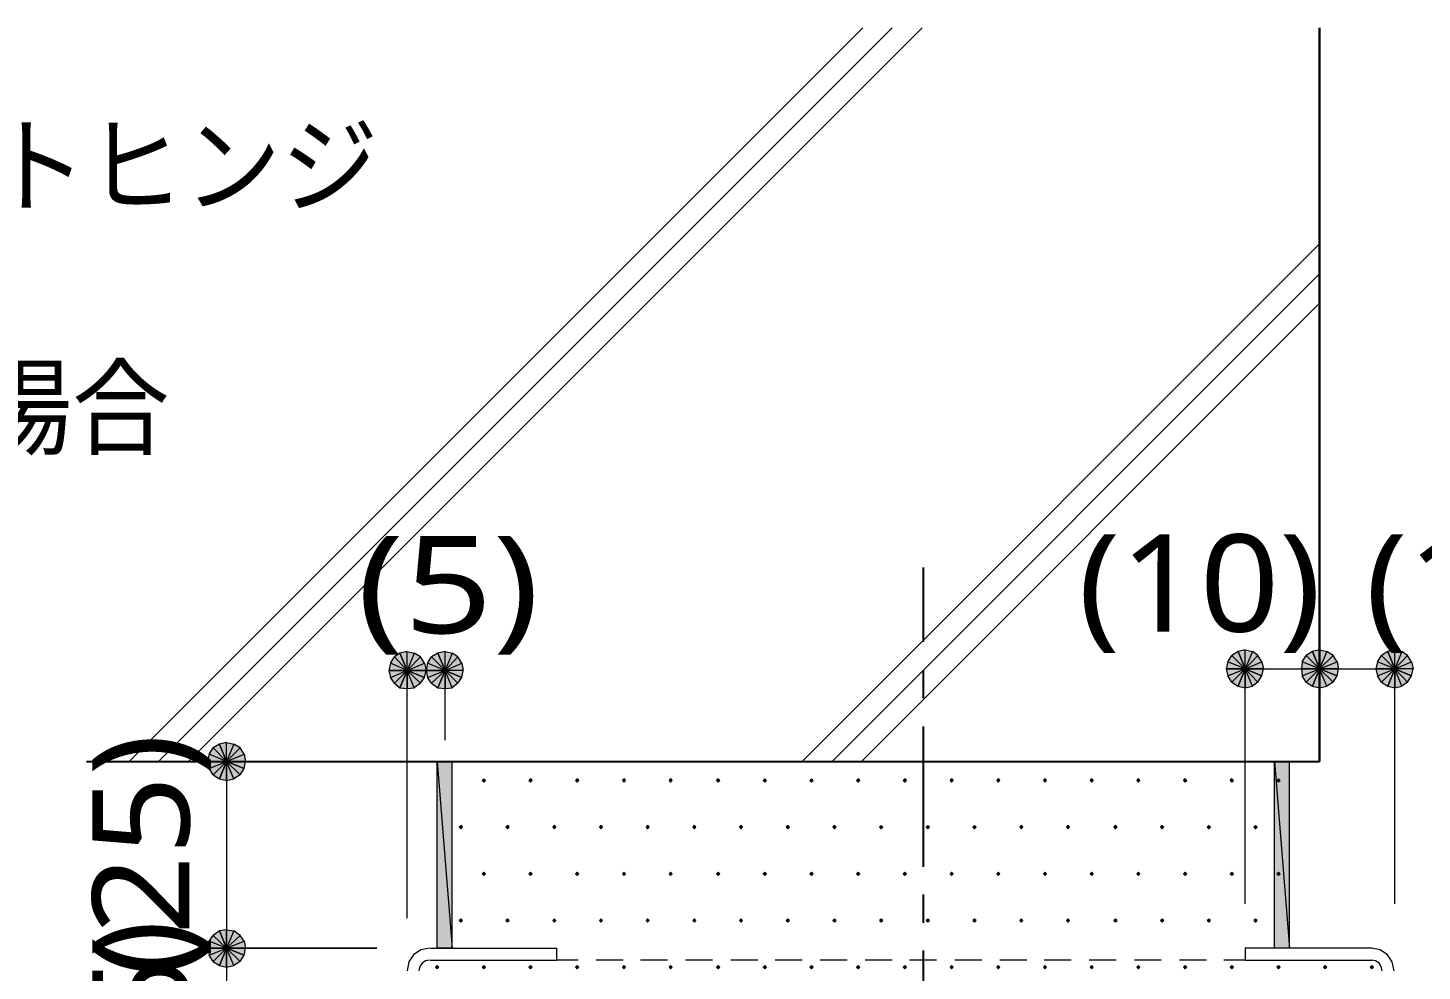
# Model space of a CAD drawing. Header units: millimetres. Extents: x 0 to 420, y 0 to 297.
# Drawn here: x 342.22 to 379.51, y 227.37 to 252.6 of the extents above; entities that cross this region are included whole.
import ezdxf
from ezdxf.enums import TextEntityAlignment as Align

# ---------------------------------------------------------------- set-up
doc = ezdxf.new("R2010")
doc.units = ezdxf.units.MM
doc.styles.add('kst32b', font='NotoSansJP-Variable.ttf')

msp = doc.modelspace()

# ---------------------------------------------------------------- hatches: boundary and pattern name
h = msp.add_hatch(color=7)
h.paths.add_polyline_path([(352.171, 235.881), (352.023, 235.775), (352.362, 235.416), (352.171, 235.881)])
h.paths.add_polyline_path([(352.023, 235.775), (352.362, 235.416), (351.917, 235.606), (352.023, 235.775)])
h.paths.add_polyline_path([(352.362, 235.416), (351.917, 235.606), (351.875, 235.416), (352.362, 235.416)])
h = msp.add_hatch(color=7)
h.paths.add_polyline_path([(352.721, 235.775), (352.552, 235.881), (352.362, 235.416), (352.721, 235.775)])
h.paths.add_polyline_path([(352.552, 235.881), (352.362, 235.416), (352.362, 235.924), (352.552, 235.881)])
h.paths.add_polyline_path([(352.362, 235.416), (352.362, 235.924), (352.171, 235.881), (352.362, 235.416)])
h = msp.add_hatch(color=7)
h.paths.add_polyline_path([(352.827, 235.225), (352.87, 235.416), (352.362, 235.416), (352.827, 235.225)])
h.paths.add_polyline_path([(352.87, 235.416), (352.362, 235.416), (352.827, 235.606), (352.87, 235.416)])
h.paths.add_polyline_path([(352.362, 235.416), (352.827, 235.606), (352.721, 235.775), (352.362, 235.416)])
h = msp.add_hatch(color=7)
h.paths.add_polyline_path([(353.187, 235.881), (353.018, 235.775), (353.378, 235.416), (353.187, 235.881)])
h.paths.add_polyline_path([(353.018, 235.775), (353.378, 235.416), (352.912, 235.606), (353.018, 235.775)])
h.paths.add_polyline_path([(353.378, 235.416), (352.912, 235.606), (352.87, 235.416), (353.378, 235.416)])
h = msp.add_hatch(color=7)
h.paths.add_polyline_path([(353.716, 235.775), (353.568, 235.881), (353.378, 235.416), (353.716, 235.775)])
h.paths.add_polyline_path([(353.568, 235.881), (353.378, 235.416), (353.378, 235.924), (353.568, 235.881)])
h.paths.add_polyline_path([(353.378, 235.416), (353.378, 235.924), (353.187, 235.881), (353.378, 235.416)])
h = msp.add_hatch(color=7)
h.paths.add_polyline_path([(353.822, 235.225), (353.864, 235.416), (353.378, 235.416), (353.822, 235.225)])
h.paths.add_polyline_path([(353.864, 235.416), (353.378, 235.416), (353.822, 235.606), (353.864, 235.416)])
h.paths.add_polyline_path([(353.378, 235.416), (353.822, 235.606), (353.716, 235.775), (353.378, 235.416)])
h = msp.add_hatch(color=7)
h.paths.add_polyline_path([(374.587, 235.924), (374.417, 235.818), (374.777, 235.458), (374.587, 235.924)])
h.paths.add_polyline_path([(374.417, 235.818), (374.777, 235.458), (374.311, 235.648), (374.417, 235.818)])
h.paths.add_polyline_path([(374.777, 235.458), (374.311, 235.648), (374.269, 235.458), (374.777, 235.458)])
h = msp.add_hatch(color=7)
h.paths.add_polyline_path([(375.116, 235.818), (374.968, 235.924), (374.777, 235.458), (375.116, 235.818)])
h.paths.add_polyline_path([(374.968, 235.924), (374.777, 235.458), (374.777, 235.966), (374.968, 235.924)])
h.paths.add_polyline_path([(374.777, 235.458), (374.777, 235.966), (374.587, 235.924), (374.777, 235.458)])
h = msp.add_hatch(color=7)
h.paths.add_polyline_path([(375.221, 235.267), (375.264, 235.458), (374.777, 235.458), (375.221, 235.267)])
h.paths.add_polyline_path([(375.264, 235.458), (374.777, 235.458), (375.221, 235.648), (375.264, 235.458)])
h.paths.add_polyline_path([(374.777, 235.458), (375.221, 235.648), (375.116, 235.818), (374.777, 235.458)])
h = msp.add_hatch(color=7)
h.paths.add_polyline_path([(376.576, 235.924), (376.407, 235.818), (376.767, 235.458), (376.576, 235.924)])
h.paths.add_polyline_path([(376.407, 235.818), (376.767, 235.458), (376.301, 235.648), (376.407, 235.818)])
h.paths.add_polyline_path([(376.767, 235.458), (376.301, 235.648), (376.28, 235.458), (376.767, 235.458)])
h = msp.add_hatch(color=7)
h.paths.add_polyline_path([(377.127, 235.818), (376.957, 235.924), (376.767, 235.458), (377.127, 235.818)])
h.paths.add_polyline_path([(376.957, 235.924), (376.767, 235.458), (376.767, 235.966), (376.957, 235.924)])
h.paths.add_polyline_path([(376.767, 235.458), (376.767, 235.966), (376.576, 235.924), (376.767, 235.458)])
h = msp.add_hatch(color=7)
h.paths.add_polyline_path([(377.232, 235.267), (377.275, 235.458), (376.767, 235.458), (377.232, 235.267)])
h.paths.add_polyline_path([(377.275, 235.458), (376.767, 235.458), (377.232, 235.648), (377.275, 235.458)])
h.paths.add_polyline_path([(376.767, 235.458), (377.232, 235.648), (377.127, 235.818), (376.767, 235.458)])
h = msp.add_hatch(color=7)
h.paths.add_polyline_path([(378.587, 235.924), (378.418, 235.818), (378.777, 235.458), (378.587, 235.924)])
h.paths.add_polyline_path([(378.418, 235.818), (378.777, 235.458), (378.312, 235.648), (378.418, 235.818)])
h.paths.add_polyline_path([(378.777, 235.458), (378.312, 235.648), (378.27, 235.458), (378.777, 235.458)])
h = msp.add_hatch(color=7)
h.paths.add_polyline_path([(379.116, 235.818), (378.968, 235.924), (378.777, 235.458), (379.116, 235.818)])
h.paths.add_polyline_path([(378.968, 235.924), (378.777, 235.458), (378.777, 235.966), (378.968, 235.924)])
h.paths.add_polyline_path([(378.777, 235.458), (378.777, 235.966), (378.587, 235.924), (378.777, 235.458)])
h = msp.add_hatch(color=7)
h.paths.add_polyline_path([(379.222, 235.267), (379.264, 235.458), (378.777, 235.458), (379.222, 235.267)])
h.paths.add_polyline_path([(379.264, 235.458), (378.777, 235.458), (379.222, 235.648), (379.264, 235.458)])
h.paths.add_polyline_path([(378.777, 235.458), (379.222, 235.648), (379.116, 235.818), (378.777, 235.458)])
h = msp.add_hatch(color=7)
h.paths.add_polyline_path([(351.875, 235.416), (351.917, 235.225), (352.362, 235.416), (351.875, 235.416)])
h.paths.add_polyline_path([(351.917, 235.225), (352.362, 235.416), (352.023, 235.077), (351.917, 235.225)])
h.paths.add_polyline_path([(352.362, 235.416), (352.023, 235.077), (352.171, 234.95), (352.362, 235.416)])
for points in [[(352.171, 234.95), (352.362, 234.929), (352.362, 235.416), (352.171, 234.95)], [(353.187, 234.95), (353.378, 234.929), (353.378, 235.416), (353.187, 234.95)], [(374.587, 234.992), (374.777, 234.95), (374.777, 235.458), (374.587, 234.992)], [(376.576, 234.992), (376.767, 234.95), (376.767, 235.458), (376.576, 234.992)], [(378.587, 234.992), (378.777, 234.95), (378.777, 235.458), (378.587, 234.992)], [(347.345, 232.516), (347.536, 232.473), (347.536, 232.981), (347.345, 232.516)], [(354.415, 232.516), (354.394, 232.495), (354.372, 232.473), (354.394, 232.452), (354.415, 232.431), (354.436, 232.452), (354.457, 232.473), (354.436, 232.495), (354.415, 232.516)], [(355.663, 232.516), (355.642, 232.495), (355.621, 232.473), (355.642, 232.452), (355.663, 232.431), (355.685, 232.452), (355.706, 232.473), (355.685, 232.495), (355.663, 232.516)], [(356.912, 232.516), (356.891, 232.495), (356.87, 232.473), (356.891, 232.452), (356.912, 232.431), (356.934, 232.452), (356.955, 232.473), (356.934, 232.495), (356.912, 232.516)], [(358.161, 232.516), (358.14, 232.495), (358.119, 232.473), (358.14, 232.452), (358.161, 232.431), (358.182, 232.452), (358.204, 232.473), (358.182, 232.495), (358.161, 232.516)], [(359.41, 232.516), (359.389, 232.495), (359.368, 232.473), (359.389, 232.452), (359.41, 232.431), (359.431, 232.452), (359.452, 232.473), (359.431, 232.495), (359.41, 232.516)], [(360.68, 232.516), (360.659, 232.495), (360.638, 232.473), (360.659, 232.452), (360.68, 232.431), (360.701, 232.452), (360.722, 232.473), (360.701, 232.495), (360.68, 232.516)], [(361.929, 232.516), (361.908, 232.495), (361.887, 232.473), (361.908, 232.452), (361.929, 232.431), (361.95, 232.452), (361.971, 232.473), (361.95, 232.495), (361.929, 232.516)], [(363.178, 232.516), (363.157, 232.495), (363.135, 232.473), (363.157, 232.452), (363.178, 232.431), (363.199, 232.452), (363.22, 232.473), (363.199, 232.495), (363.178, 232.516)], [(364.427, 232.516), (364.405, 232.495), (364.384, 232.473), (364.405, 232.452), (364.427, 232.431), (364.448, 232.452), (364.469, 232.473), (364.448, 232.495), (364.427, 232.516)], [(365.675, 232.516), (365.654, 232.495), (365.633, 232.473), (365.654, 232.452), (365.675, 232.431), (365.696, 232.452), (365.718, 232.473), (365.696, 232.495), (365.675, 232.516)], [(366.924, 232.516), (366.903, 232.495), (366.882, 232.473), (366.903, 232.452), (366.924, 232.431), (366.945, 232.452), (366.966, 232.473), (366.945, 232.495), (366.924, 232.516)], [(368.173, 232.516), (368.152, 232.495), (368.131, 232.473), (368.152, 232.452), (368.173, 232.431), (368.194, 232.452), (368.215, 232.473), (368.194, 232.495), (368.173, 232.516)], [(369.422, 232.516), (369.401, 232.495), (369.38, 232.473), (369.401, 232.452), (369.422, 232.431), (369.443, 232.452), (369.464, 232.473), (369.443, 232.495), (369.422, 232.516)], [(370.671, 232.516), (370.65, 232.495), (370.628, 232.473), (370.65, 232.452), (370.671, 232.431), (370.692, 232.452), (370.713, 232.473), (370.692, 232.495), (370.671, 232.516)], [(371.92, 232.516), (371.898, 232.495), (371.877, 232.473), (371.898, 232.452), (371.92, 232.431), (371.941, 232.452), (371.962, 232.473), (371.941, 232.495), (371.92, 232.516)], [(373.168, 232.516), (373.147, 232.495), (373.126, 232.473), (373.147, 232.452), (373.168, 232.431), (373.189, 232.452), (373.211, 232.473), (373.189, 232.495), (373.168, 232.516)], [(374.417, 232.516), (374.396, 232.495), (374.375, 232.473), (374.396, 232.452), (374.417, 232.431), (374.438, 232.452), (374.459, 232.473), (374.438, 232.495), (374.417, 232.516)], [(375.666, 232.516), (375.645, 232.495), (375.624, 232.473), (375.645, 232.452), (375.666, 232.431), (375.687, 232.452), (375.708, 232.473), (375.687, 232.495), (375.666, 232.516)], [(353.801, 231.267), (353.78, 231.246), (353.759, 231.225), (353.78, 231.204), (353.801, 231.182), (353.822, 231.204), (353.843, 231.225), (353.822, 231.246), (353.801, 231.267)], [(355.05, 231.267), (355.029, 231.246), (355.007, 231.225), (355.029, 231.204), (355.05, 231.182), (355.071, 231.204), (355.092, 231.225), (355.071, 231.246), (355.05, 231.267)], [(356.298, 231.267), (356.277, 231.246), (356.256, 231.225), (356.277, 231.204), (356.298, 231.182), (356.32, 231.204), (356.341, 231.225), (356.32, 231.246), (356.298, 231.267)], [(357.547, 231.267), (357.526, 231.246), (357.505, 231.225), (357.526, 231.204), (357.547, 231.182), (357.569, 231.204), (357.59, 231.225), (357.569, 231.246), (357.547, 231.267)], [(358.796, 231.267), (358.775, 231.246), (358.754, 231.225), (358.775, 231.204), (358.796, 231.182), (358.817, 231.204), (358.838, 231.225), (358.817, 231.246), (358.796, 231.267)], [(360.045, 231.267), (360.024, 231.246), (360.003, 231.225), (360.024, 231.204), (360.045, 231.182), (360.066, 231.204), (360.087, 231.225), (360.066, 231.246), (360.045, 231.267)], [(361.294, 231.267), (361.273, 231.246), (361.252, 231.225), (361.273, 231.204), (361.294, 231.182), (361.315, 231.204), (361.336, 231.225), (361.315, 231.246), (361.294, 231.267)], [(362.543, 231.267), (362.521, 231.246), (362.5, 231.225), (362.521, 231.204), (362.543, 231.182), (362.564, 231.204), (362.585, 231.225), (362.564, 231.246), (362.543, 231.267)], [(363.791, 231.267), (363.77, 231.246), (363.749, 231.225), (363.77, 231.204), (363.791, 231.182), (363.813, 231.204), (363.834, 231.225), (363.813, 231.246), (363.791, 231.267)], [(365.04, 231.267), (365.019, 231.246), (364.998, 231.225), (365.019, 231.204), (365.04, 231.182), (365.062, 231.204), (365.083, 231.225), (365.062, 231.246), (365.04, 231.267)], [(366.289, 231.267), (366.268, 231.246), (366.247, 231.225), (366.268, 231.204), (366.289, 231.182), (366.31, 231.204), (366.332, 231.225), (366.31, 231.246), (366.289, 231.267)], [(367.538, 231.267), (367.517, 231.246), (367.496, 231.225), (367.517, 231.204), (367.538, 231.182), (367.559, 231.204), (367.58, 231.225), (367.559, 231.246), (367.538, 231.267)], [(368.787, 231.267), (368.766, 231.246), (368.745, 231.225), (368.766, 231.204), (368.787, 231.182), (368.808, 231.204), (368.829, 231.225), (368.808, 231.246), (368.787, 231.267)], [(370.036, 231.267), (370.014, 231.246), (369.993, 231.225), (370.014, 231.204), (370.036, 231.182), (370.057, 231.204), (370.078, 231.225), (370.057, 231.246), (370.036, 231.267)], [(371.306, 231.267), (371.284, 231.246), (371.263, 231.225), (371.284, 231.204), (371.306, 231.182), (371.327, 231.204), (371.348, 231.225), (371.327, 231.246), (371.306, 231.267)], [(372.555, 231.267), (372.533, 231.246), (372.512, 231.225), (372.533, 231.204), (372.555, 231.182), (372.576, 231.204), (372.597, 231.225), (372.576, 231.246), (372.555, 231.267)], [(373.803, 231.267), (373.782, 231.246), (373.761, 231.225), (373.782, 231.204), (373.803, 231.182), (373.825, 231.204), (373.846, 231.225), (373.825, 231.246), (373.803, 231.267)], [(375.052, 231.267), (375.031, 231.246), (375.01, 231.225), (375.031, 231.204), (375.052, 231.182), (375.073, 231.204), (375.095, 231.225), (375.073, 231.246), (375.052, 231.267)], [(354.415, 230.018), (354.394, 229.997), (354.372, 229.976), (354.394, 229.955), (354.415, 229.933), (354.436, 229.955), (354.457, 229.976), (354.436, 229.997), (354.415, 230.018)], [(355.663, 230.018), (355.642, 229.997), (355.621, 229.976), (355.642, 229.955), (355.663, 229.933), (355.685, 229.955), (355.706, 229.976), (355.685, 229.997), (355.663, 230.018)], [(356.912, 230.018), (356.891, 229.997), (356.87, 229.976), (356.891, 229.955), (356.912, 229.933), (356.934, 229.955), (356.955, 229.976), (356.934, 229.997), (356.912, 230.018)], [(358.161, 230.018), (358.14, 229.997), (358.119, 229.976), (358.14, 229.955), (358.161, 229.933), (358.182, 229.955), (358.204, 229.976), (358.182, 229.997), (358.161, 230.018)], [(359.41, 230.018), (359.389, 229.997), (359.368, 229.976), (359.389, 229.955), (359.41, 229.933), (359.431, 229.955), (359.452, 229.976), (359.431, 229.997), (359.41, 230.018)], [(360.68, 230.018), (360.659, 229.997), (360.638, 229.976), (360.659, 229.955), (360.68, 229.933), (360.701, 229.955), (360.722, 229.976), (360.701, 229.997), (360.68, 230.018)], [(361.929, 230.018), (361.908, 229.997), (361.887, 229.976), (361.908, 229.955), (361.929, 229.933), (361.95, 229.955), (361.971, 229.976), (361.95, 229.997), (361.929, 230.018)], [(363.178, 230.018), (363.157, 229.997), (363.135, 229.976), (363.157, 229.955), (363.178, 229.933), (363.199, 229.955), (363.22, 229.976), (363.199, 229.997), (363.178, 230.018)], [(364.427, 230.018), (364.405, 229.997), (364.384, 229.976), (364.405, 229.955), (364.427, 229.933), (364.448, 229.955), (364.469, 229.976), (364.448, 229.997), (364.427, 230.018)], [(365.675, 230.018), (365.654, 229.997), (365.633, 229.976), (365.654, 229.955), (365.675, 229.933), (365.696, 229.955), (365.718, 229.976), (365.696, 229.997), (365.675, 230.018)], [(366.924, 230.018), (366.903, 229.997), (366.882, 229.976), (366.903, 229.955), (366.924, 229.933), (366.945, 229.955), (366.966, 229.976), (366.945, 229.997), (366.924, 230.018)], [(368.173, 230.018), (368.152, 229.997), (368.131, 229.976), (368.152, 229.955), (368.173, 229.933), (368.194, 229.955), (368.215, 229.976), (368.194, 229.997), (368.173, 230.018)], [(369.422, 230.018), (369.401, 229.997), (369.38, 229.976), (369.401, 229.955), (369.422, 229.933), (369.443, 229.955), (369.464, 229.976), (369.443, 229.997), (369.422, 230.018)], [(370.671, 230.018), (370.65, 229.997), (370.628, 229.976), (370.65, 229.955), (370.671, 229.933), (370.692, 229.955), (370.713, 229.976), (370.692, 229.997), (370.671, 230.018)], [(371.92, 230.018), (371.898, 229.997), (371.877, 229.976), (371.898, 229.955), (371.92, 229.933), (371.941, 229.955), (371.962, 229.976), (371.941, 229.997), (371.92, 230.018)], [(373.168, 230.018), (373.147, 229.997), (373.126, 229.976), (373.147, 229.955), (373.168, 229.933), (373.189, 229.955), (373.211, 229.976), (373.189, 229.997), (373.168, 230.018)], [(374.417, 230.018), (374.396, 229.997), (374.375, 229.976), (374.396, 229.955), (374.417, 229.933), (374.438, 229.955), (374.459, 229.976), (374.438, 229.997), (374.417, 230.018)], [(375.666, 230.018), (375.645, 229.997), (375.624, 229.976), (375.645, 229.955), (375.666, 229.933), (375.687, 229.955), (375.708, 229.976), (375.687, 229.997), (375.666, 230.018)], [(353.801, 228.769), (353.78, 228.748), (353.759, 228.727), (353.78, 228.706), (353.801, 228.685), (353.822, 228.706), (353.843, 228.727), (353.822, 228.748), (353.801, 228.769)], [(355.05, 228.769), (355.029, 228.748), (355.007, 228.727), (355.029, 228.706), (355.05, 228.685), (355.071, 228.706), (355.092, 228.727), (355.071, 228.748), (355.05, 228.769)], [(356.298, 228.769), (356.277, 228.748), (356.256, 228.727), (356.277, 228.706), (356.298, 228.685), (356.32, 228.706), (356.341, 228.727), (356.32, 228.748), (356.298, 228.769)], [(357.547, 228.769), (357.526, 228.748), (357.505, 228.727), (357.526, 228.706), (357.547, 228.685), (357.569, 228.706), (357.59, 228.727), (357.569, 228.748), (357.547, 228.769)], [(358.796, 228.769), (358.775, 228.748), (358.754, 228.727), (358.775, 228.706), (358.796, 228.685), (358.817, 228.706), (358.838, 228.727), (358.817, 228.748), (358.796, 228.769)], [(360.045, 228.769), (360.024, 228.748), (360.003, 228.727), (360.024, 228.706), (360.045, 228.685), (360.066, 228.706), (360.087, 228.727), (360.066, 228.748), (360.045, 228.769)], [(361.294, 228.769), (361.273, 228.748), (361.252, 228.727), (361.273, 228.706), (361.294, 228.685), (361.315, 228.706), (361.336, 228.727), (361.315, 228.748), (361.294, 228.769)], [(362.543, 228.769), (362.521, 228.748), (362.5, 228.727), (362.521, 228.706), (362.543, 228.685), (362.564, 228.706), (362.585, 228.727), (362.564, 228.748), (362.543, 228.769)], [(363.791, 228.769), (363.77, 228.748), (363.749, 228.727), (363.77, 228.706), (363.791, 228.685), (363.813, 228.706), (363.834, 228.727), (363.813, 228.748), (363.791, 228.769)], [(365.04, 228.769), (365.019, 228.748), (364.998, 228.727), (365.019, 228.706), (365.04, 228.685), (365.062, 228.706), (365.083, 228.727), (365.062, 228.748), (365.04, 228.769)], [(366.289, 228.769), (366.268, 228.748), (366.247, 228.727), (366.268, 228.706), (366.289, 228.685), (366.31, 228.706), (366.332, 228.727), (366.31, 228.748), (366.289, 228.769)], [(367.538, 228.769), (367.517, 228.748), (367.496, 228.727), (367.517, 228.706), (367.538, 228.685), (367.559, 228.706), (367.58, 228.727), (367.559, 228.748), (367.538, 228.769)], [(368.787, 228.769), (368.766, 228.748), (368.745, 228.727), (368.766, 228.706), (368.787, 228.685), (368.808, 228.706), (368.829, 228.727), (368.808, 228.748), (368.787, 228.769)], [(370.036, 228.769), (370.014, 228.748), (369.993, 228.727), (370.014, 228.706), (370.036, 228.685), (370.057, 228.706), (370.078, 228.727), (370.057, 228.748), (370.036, 228.769)], [(371.306, 228.769), (371.284, 228.748), (371.263, 228.727), (371.284, 228.706), (371.306, 228.685), (371.327, 228.706), (371.348, 228.727), (371.327, 228.748), (371.306, 228.769)], [(372.555, 228.769), (372.533, 228.748), (372.512, 228.727), (372.533, 228.706), (372.555, 228.685), (372.576, 228.706), (372.597, 228.727), (372.576, 228.748), (372.555, 228.769)], [(373.803, 228.769), (373.782, 228.748), (373.761, 228.727), (373.782, 228.706), (373.803, 228.685), (373.825, 228.706), (373.846, 228.727), (373.825, 228.748), (373.803, 228.769)], [(375.052, 228.769), (375.031, 228.748), (375.01, 228.727), (375.031, 228.706), (375.052, 228.685), (375.073, 228.706), (375.095, 228.727), (375.073, 228.748), (375.052, 228.769)], [(347.345, 227.521), (347.536, 227.478), (347.536, 227.986), (347.345, 227.521)], [(353.166, 227.521), (353.145, 227.499), (353.123, 227.478), (353.145, 227.457), (353.166, 227.436), (353.187, 227.457), (353.208, 227.478), (353.187, 227.499), (353.166, 227.521)], [(354.415, 227.521), (354.394, 227.499), (354.372, 227.478), (354.394, 227.457), (354.415, 227.436), (354.436, 227.457), (354.457, 227.478), (354.436, 227.499), (354.415, 227.521)], [(355.663, 227.521), (355.642, 227.499), (355.621, 227.478), (355.642, 227.457), (355.663, 227.436), (355.685, 227.457), (355.706, 227.478), (355.685, 227.499), (355.663, 227.521)], [(356.912, 227.521), (356.891, 227.499), (356.87, 227.478), (356.891, 227.457), (356.912, 227.436), (356.934, 227.457), (356.955, 227.478), (356.934, 227.499), (356.912, 227.521)], [(358.161, 227.521), (358.14, 227.499), (358.119, 227.478), (358.14, 227.457), (358.161, 227.436), (358.182, 227.457), (358.204, 227.478), (358.182, 227.499), (358.161, 227.521)], [(359.41, 227.521), (359.389, 227.499), (359.368, 227.478), (359.389, 227.457), (359.41, 227.436), (359.431, 227.457), (359.452, 227.478), (359.431, 227.499), (359.41, 227.521)], [(360.68, 227.521), (360.659, 227.499), (360.638, 227.478), (360.659, 227.457), (360.68, 227.436), (360.701, 227.457), (360.722, 227.478), (360.701, 227.499), (360.68, 227.521)], [(361.929, 227.521), (361.908, 227.499), (361.887, 227.478), (361.908, 227.457), (361.929, 227.436), (361.95, 227.457), (361.971, 227.478), (361.95, 227.499), (361.929, 227.521)], [(363.178, 227.521), (363.157, 227.499), (363.135, 227.478), (363.157, 227.457), (363.178, 227.436), (363.199, 227.457), (363.22, 227.478), (363.199, 227.499), (363.178, 227.521)], [(364.427, 227.521), (364.405, 227.499), (364.384, 227.478), (364.405, 227.457), (364.427, 227.436), (364.448, 227.457), (364.469, 227.478), (364.448, 227.499), (364.427, 227.521)], [(365.675, 227.521), (365.654, 227.499), (365.633, 227.478), (365.654, 227.457), (365.675, 227.436), (365.696, 227.457), (365.718, 227.478), (365.696, 227.499), (365.675, 227.521)], [(366.924, 227.521), (366.903, 227.499), (366.882, 227.478), (366.903, 227.457), (366.924, 227.436), (366.945, 227.457), (366.966, 227.478), (366.945, 227.499), (366.924, 227.521)], [(368.173, 227.521), (368.152, 227.499), (368.131, 227.478), (368.152, 227.457), (368.173, 227.436), (368.194, 227.457), (368.215, 227.478), (368.194, 227.499), (368.173, 227.521)], [(369.422, 227.521), (369.401, 227.499), (369.38, 227.478), (369.401, 227.457), (369.422, 227.436), (369.443, 227.457), (369.464, 227.478), (369.443, 227.499), (369.422, 227.521)], [(370.671, 227.521), (370.65, 227.499), (370.628, 227.478), (370.65, 227.457), (370.671, 227.436), (370.692, 227.457), (370.713, 227.478), (370.692, 227.499), (370.671, 227.521)], [(371.92, 227.521), (371.898, 227.499), (371.877, 227.478), (371.898, 227.457), (371.92, 227.436), (371.941, 227.457), (371.962, 227.478), (371.941, 227.499), (371.92, 227.521)], [(373.168, 227.521), (373.147, 227.499), (373.126, 227.478), (373.147, 227.457), (373.168, 227.436), (373.189, 227.457), (373.211, 227.478), (373.189, 227.499), (373.168, 227.521)], [(374.417, 227.521), (374.396, 227.499), (374.375, 227.478), (374.396, 227.457), (374.417, 227.436), (374.438, 227.457), (374.459, 227.478), (374.438, 227.499), (374.417, 227.521)], [(375.666, 227.521), (375.645, 227.499), (375.624, 227.478), (375.645, 227.457), (375.666, 227.436), (375.687, 227.457), (375.708, 227.478), (375.687, 227.499), (375.666, 227.521)], [(376.915, 227.521), (376.894, 227.499), (376.873, 227.478), (376.894, 227.457), (376.915, 227.436), (376.936, 227.457), (376.957, 227.478), (376.936, 227.499), (376.915, 227.521)], [(378.164, 227.521), (378.143, 227.499), (378.121, 227.478), (378.143, 227.457), (378.164, 227.436), (378.185, 227.457), (378.206, 227.478), (378.185, 227.499), (378.164, 227.521)]]:
    msp.add_hatch(color=7).paths.add_polyline_path(points)
h = msp.add_hatch(color=7)
h.paths.add_polyline_path([(352.362, 234.929), (352.552, 234.95), (352.362, 235.416), (352.362, 234.929)])
h.paths.add_polyline_path([(352.552, 234.95), (352.362, 235.416), (352.721, 235.077), (352.552, 234.95)])
h.paths.add_polyline_path([(352.362, 235.416), (352.721, 235.077), (352.827, 235.225), (352.362, 235.416)])
h = msp.add_hatch(color=7)
h.paths.add_polyline_path([(352.87, 235.416), (352.912, 235.225), (353.378, 235.416), (352.87, 235.416)])
h.paths.add_polyline_path([(352.912, 235.225), (353.378, 235.416), (353.018, 235.077), (352.912, 235.225)])
h.paths.add_polyline_path([(353.378, 235.416), (353.018, 235.077), (353.187, 234.95), (353.378, 235.416)])
h = msp.add_hatch(color=7)
h.paths.add_polyline_path([(353.378, 234.929), (353.568, 234.95), (353.378, 235.416), (353.378, 234.929)])
h.paths.add_polyline_path([(353.568, 234.95), (353.378, 235.416), (353.716, 235.077), (353.568, 234.95)])
h.paths.add_polyline_path([(353.378, 235.416), (353.716, 235.077), (353.822, 235.225), (353.378, 235.416)])
h = msp.add_hatch(color=7)
h.paths.add_polyline_path([(374.269, 235.458), (374.311, 235.267), (374.777, 235.458), (374.269, 235.458)])
h.paths.add_polyline_path([(374.311, 235.267), (374.777, 235.458), (374.417, 235.098), (374.311, 235.267)])
h.paths.add_polyline_path([(374.777, 235.458), (374.417, 235.098), (374.587, 234.992), (374.777, 235.458)])
h = msp.add_hatch(color=7)
h.paths.add_polyline_path([(374.777, 234.95), (374.968, 234.992), (374.777, 235.458), (374.777, 234.95)])
h.paths.add_polyline_path([(374.968, 234.992), (374.777, 235.458), (375.116, 235.098), (374.968, 234.992)])
h.paths.add_polyline_path([(374.777, 235.458), (375.116, 235.098), (375.221, 235.267), (374.777, 235.458)])
h = msp.add_hatch(color=7)
h.paths.add_polyline_path([(376.28, 235.458), (376.301, 235.267), (376.767, 235.458), (376.28, 235.458)])
h.paths.add_polyline_path([(376.301, 235.267), (376.767, 235.458), (376.407, 235.098), (376.301, 235.267)])
h.paths.add_polyline_path([(376.767, 235.458), (376.407, 235.098), (376.576, 234.992), (376.767, 235.458)])
h = msp.add_hatch(color=7)
h.paths.add_polyline_path([(376.767, 234.95), (376.957, 234.992), (376.767, 235.458), (376.767, 234.95)])
h.paths.add_polyline_path([(376.957, 234.992), (376.767, 235.458), (377.127, 235.098), (376.957, 234.992)])
h.paths.add_polyline_path([(376.767, 235.458), (377.127, 235.098), (377.232, 235.267), (376.767, 235.458)])
h = msp.add_hatch(color=7)
h.paths.add_polyline_path([(378.27, 235.458), (378.312, 235.267), (378.777, 235.458), (378.27, 235.458)])
h.paths.add_polyline_path([(378.312, 235.267), (378.777, 235.458), (378.418, 235.098), (378.312, 235.267)])
h.paths.add_polyline_path([(378.777, 235.458), (378.418, 235.098), (378.587, 234.992), (378.777, 235.458)])
h = msp.add_hatch(color=7)
h.paths.add_polyline_path([(378.777, 234.95), (378.968, 234.992), (378.777, 235.458), (378.777, 234.95)])
h.paths.add_polyline_path([(378.968, 234.992), (378.777, 235.458), (379.116, 235.098), (378.968, 234.992)])
h.paths.add_polyline_path([(378.777, 235.458), (379.116, 235.098), (379.222, 235.267), (378.777, 235.458)])
h = msp.add_hatch(color=7)
h.paths.add_polyline_path([(347.345, 233.447), (347.176, 233.341), (347.536, 232.981), (347.345, 233.447)])
h.paths.add_polyline_path([(347.176, 233.341), (347.536, 232.981), (347.07, 233.172), (347.176, 233.341)])
h.paths.add_polyline_path([(347.536, 232.981), (347.07, 233.172), (347.028, 232.981), (347.536, 232.981)])
h = msp.add_hatch(color=7)
h.paths.add_polyline_path([(347.895, 233.341), (347.726, 233.447), (347.536, 232.981), (347.895, 233.341)])
h.paths.add_polyline_path([(347.726, 233.447), (347.536, 232.981), (347.536, 233.489), (347.726, 233.447)])
h.paths.add_polyline_path([(347.536, 232.981), (347.536, 233.489), (347.345, 233.447), (347.536, 232.981)])
h = msp.add_hatch(color=7)
h.paths.add_polyline_path([(348.001, 232.791), (348.044, 232.981), (347.536, 232.981), (348.001, 232.791)])
h.paths.add_polyline_path([(348.044, 232.981), (347.536, 232.981), (348.001, 233.172), (348.044, 232.981)])
h.paths.add_polyline_path([(347.536, 232.981), (348.001, 233.172), (347.895, 233.341), (347.536, 232.981)])
h = msp.add_hatch(color=7)
h.paths.add_polyline_path([(347.028, 232.981), (347.07, 232.791), (347.536, 232.981), (347.028, 232.981)])
h.paths.add_polyline_path([(347.07, 232.791), (347.536, 232.981), (347.176, 232.622), (347.07, 232.791)])
h.paths.add_polyline_path([(347.536, 232.981), (347.176, 232.622), (347.345, 232.516), (347.536, 232.981)])
h = msp.add_hatch(color=7)
h.paths.add_polyline_path([(347.536, 232.473), (347.726, 232.516), (347.536, 232.981), (347.536, 232.473)])
h.paths.add_polyline_path([(347.726, 232.516), (347.536, 232.981), (347.895, 232.622), (347.726, 232.516)])
h.paths.add_polyline_path([(347.536, 232.981), (347.895, 232.622), (348.001, 232.791), (347.536, 232.981)])
h = msp.add_hatch(color=7)
h.paths.add_polyline_path([(353.568, 232.981), (353.166, 232.981), (353.568, 227.986), (353.568, 232.981)])
h.paths.add_polyline_path([(353.166, 232.981), (353.568, 227.986), (353.166, 227.986), (353.166, 232.981)])
h = msp.add_hatch(color=7)
h.paths.add_polyline_path([(375.962, 232.981), (375.56, 232.981), (375.962, 227.986), (375.962, 232.981)])
h.paths.add_polyline_path([(375.56, 232.981), (375.962, 227.986), (375.56, 227.986), (375.56, 232.981)])
h = msp.add_hatch(color=7)
h.paths.add_polyline_path([(347.345, 228.452), (347.176, 228.325), (347.536, 227.986), (347.345, 228.452)])
h.paths.add_polyline_path([(347.176, 228.325), (347.536, 227.986), (347.07, 228.177), (347.176, 228.325)])
h.paths.add_polyline_path([(347.536, 227.986), (347.07, 228.177), (347.028, 227.986), (347.536, 227.986)])
h = msp.add_hatch(color=7)
h.paths.add_polyline_path([(347.895, 228.325), (347.726, 228.452), (347.536, 227.986), (347.895, 228.325)])
h.paths.add_polyline_path([(347.726, 228.452), (347.536, 227.986), (347.536, 228.473), (347.726, 228.452)])
h.paths.add_polyline_path([(347.536, 227.986), (347.536, 228.473), (347.345, 228.452), (347.536, 227.986)])
h = msp.add_hatch(color=7)
h.paths.add_polyline_path([(348.001, 227.796), (348.044, 227.986), (347.536, 227.986), (348.001, 227.796)])
h.paths.add_polyline_path([(348.044, 227.986), (347.536, 227.986), (348.001, 228.177), (348.044, 227.986)])
h.paths.add_polyline_path([(347.536, 227.986), (348.001, 228.177), (347.895, 228.325), (347.536, 227.986)])
h = msp.add_hatch(color=7)
h.paths.add_polyline_path([(347.028, 227.986), (347.07, 227.796), (347.536, 227.986), (347.028, 227.986)])
h.paths.add_polyline_path([(347.07, 227.796), (347.536, 227.986), (347.176, 227.626), (347.07, 227.796)])
h.paths.add_polyline_path([(347.536, 227.986), (347.176, 227.626), (347.345, 227.521), (347.536, 227.986)])
h = msp.add_hatch(color=7)
h.paths.add_polyline_path([(347.536, 227.478), (347.726, 227.521), (347.536, 227.986), (347.536, 227.478)])
h.paths.add_polyline_path([(347.726, 227.521), (347.536, 227.986), (347.895, 227.626), (347.726, 227.521)])
h.paths.add_polyline_path([(347.536, 227.986), (347.895, 227.626), (348.001, 227.796), (347.536, 227.986)])

# ---------------------------------------------------------------- linework, layer by layer
at = {"lineweight": 13}
for points in [[(344.932, 232.981), (364.554, 252.603)], [(345.715, 232.981), (365.337, 252.603)], [(346.52, 232.981), (366.141, 252.603)], [(362.924, 232.981), (376.767, 246.824)], [(363.728, 232.981), (376.767, 246.02)], [(364.511, 232.981), (376.767, 245.237)], [(352.362, 228.79), (352.362, 235.416)], [(352.362, 235.416), (353.378, 235.416)], [(353.378, 233.553), (353.378, 235.416)], [(374.777, 229.171), (374.777, 235.458)], [(374.777, 235.458), (376.767, 235.458), (378.777, 235.458)], [(378.777, 229.171), (378.777, 235.458)], [(347.536, 232.981), (347.536, 227.986), (347.536, 222.991), (347.536, 219.985)], [(352.965, 227.986), (352.73, 227.939), (352.538, 227.809), (352.409, 227.618), (352.362, 227.383)], [(352.975, 227.986), (356.362, 227.986)], [(356.362, 227.986), (356.362, 227.669)], [(378.164, 227.986), (374.777, 227.986), (374.777, 227.669), (378.164, 227.669)], [(378.756, 227.383), (378.709, 227.618), (378.58, 227.809), (378.388, 227.939), (378.153, 227.986)], [(352.965, 227.669), (352.854, 227.646), (352.763, 227.585), (352.701, 227.494), (352.679, 227.383)], [(352.975, 227.669), (356.362, 227.669)], [(356.934, 227.669), (356.362, 227.669)], [(358.14, 227.669), (357.42, 227.669)], [(359.325, 227.669), (358.606, 227.669)], [(360.532, 227.669), (359.812, 227.669)], [(361.738, 227.669), (361.019, 227.669)], [(362.924, 227.669), (362.204, 227.669)], [(364.13, 227.669), (363.411, 227.669)], [(365.337, 227.669), (364.617, 227.669)], [(366.522, 227.669), (365.802, 227.669)], [(367.729, 227.669), (367.009, 227.669)], [(368.935, 227.669), (368.215, 227.669)], [(370.12, 227.669), (369.401, 227.669)], [(371.327, 227.669), (370.607, 227.669)], [(372.533, 227.669), (371.814, 227.669)], [(373.74, 227.669), (373.02, 227.669)], [(374.777, 227.669), (374.205, 227.669)], [(378.439, 227.383), (378.416, 227.494), (378.355, 227.585), (378.264, 227.646), (378.153, 227.669)]]:
    msp.add_lwpolyline(points, dxfattribs=at)
at = {"lineweight": 30}
msp.add_lwpolyline([(376.767, 252.603), (376.767, 232.981)], dxfattribs=at)
at = {"lineweight": 25}
for points in [[(366.162, 238.167), (366.162, 236.178)], [(366.162, 235.416), (366.162, 234.675)], [(366.162, 233.913), (366.162, 230.166)], [(343.789, 232.981), (376.767, 232.981)], [(366.162, 229.425), (366.162, 228.663)], [(366.162, 227.923), (366.162, 225.933)]]:
    msp.add_lwpolyline(points, dxfattribs=at)
at = {"lineweight": 0}
for points in [[(352.023, 235.775), (352.362, 235.416), (351.917, 235.606)], [(352.171, 235.881), (352.023, 235.775), (352.362, 235.416)], [(352.362, 235.416), (352.362, 235.924), (352.171, 235.881)], [(352.552, 235.881), (352.362, 235.416), (352.362, 235.924)], [(352.721, 235.775), (352.552, 235.881), (352.362, 235.416)], [(352.362, 235.416), (352.827, 235.606), (352.721, 235.775)], [(353.018, 235.775), (353.378, 235.416), (352.912, 235.606)], [(353.187, 235.881), (353.018, 235.775), (353.378, 235.416)], [(353.378, 235.416), (353.378, 235.924), (353.187, 235.881)], [(353.568, 235.881), (353.378, 235.416), (353.378, 235.924)], [(353.716, 235.775), (353.568, 235.881), (353.378, 235.416)], [(353.378, 235.416), (353.822, 235.606), (353.716, 235.775)], [(374.417, 235.818), (374.777, 235.458), (374.311, 235.648)], [(374.587, 235.924), (374.417, 235.818), (374.777, 235.458)], [(374.777, 235.458), (374.777, 235.966), (374.587, 235.924)], [(374.968, 235.924), (374.777, 235.458), (374.777, 235.966)], [(375.116, 235.818), (374.968, 235.924), (374.777, 235.458)], [(374.777, 235.458), (375.221, 235.648), (375.116, 235.818)], [(376.407, 235.818), (376.767, 235.458), (376.301, 235.648)], [(376.576, 235.924), (376.407, 235.818), (376.767, 235.458)], [(376.767, 235.458), (376.767, 235.966), (376.576, 235.924)], [(376.957, 235.924), (376.767, 235.458), (376.767, 235.966)], [(377.127, 235.818), (376.957, 235.924), (376.767, 235.458)], [(376.767, 235.458), (377.232, 235.648), (377.127, 235.818)], [(378.418, 235.818), (378.777, 235.458), (378.312, 235.648)], [(378.587, 235.924), (378.418, 235.818), (378.777, 235.458)], [(378.777, 235.458), (378.777, 235.966), (378.587, 235.924)], [(378.968, 235.924), (378.777, 235.458), (378.777, 235.966)], [(379.116, 235.818), (378.968, 235.924), (378.777, 235.458)], [(378.777, 235.458), (379.222, 235.648), (379.116, 235.818)], [(352.362, 235.416), (351.917, 235.606), (351.875, 235.416)], [(351.875, 235.416), (351.917, 235.225), (352.362, 235.416)], [(351.917, 235.225), (352.362, 235.416), (352.023, 235.077)], [(352.362, 235.416), (352.023, 235.077), (352.171, 234.95)], [(352.171, 234.95), (352.362, 234.929), (352.362, 235.416)], [(352.87, 235.416), (352.362, 235.416), (352.827, 235.606)], [(352.362, 234.929), (352.552, 234.95), (352.362, 235.416)], [(352.552, 234.95), (352.362, 235.416), (352.721, 235.077)], [(352.362, 235.416), (352.721, 235.077), (352.827, 235.225)], [(352.827, 235.225), (352.87, 235.416), (352.362, 235.416)], [(353.378, 235.416), (352.912, 235.606), (352.87, 235.416)], [(352.87, 235.416), (352.912, 235.225), (353.378, 235.416)], [(352.912, 235.225), (353.378, 235.416), (353.018, 235.077)], [(353.378, 235.416), (353.018, 235.077), (353.187, 234.95)], [(353.187, 234.95), (353.378, 234.929), (353.378, 235.416)], [(353.864, 235.416), (353.378, 235.416), (353.822, 235.606)], [(353.378, 234.929), (353.568, 234.95), (353.378, 235.416)], [(353.568, 234.95), (353.378, 235.416), (353.716, 235.077)], [(353.378, 235.416), (353.716, 235.077), (353.822, 235.225)], [(353.822, 235.225), (353.864, 235.416), (353.378, 235.416)], [(374.777, 235.458), (374.311, 235.648), (374.269, 235.458)], [(374.269, 235.458), (374.311, 235.267), (374.777, 235.458)], [(374.311, 235.267), (374.777, 235.458), (374.417, 235.098)], [(374.777, 235.458), (374.417, 235.098), (374.587, 234.992)], [(374.587, 234.992), (374.777, 234.95), (374.777, 235.458)], [(375.264, 235.458), (374.777, 235.458), (375.221, 235.648)], [(374.777, 234.95), (374.968, 234.992), (374.777, 235.458)], [(374.968, 234.992), (374.777, 235.458), (375.116, 235.098)], [(374.777, 235.458), (375.116, 235.098), (375.221, 235.267)], [(375.221, 235.267), (375.264, 235.458), (374.777, 235.458)], [(376.767, 235.458), (376.301, 235.648), (376.28, 235.458)], [(376.28, 235.458), (376.301, 235.267), (376.767, 235.458)], [(376.301, 235.267), (376.767, 235.458), (376.407, 235.098)], [(376.767, 235.458), (376.407, 235.098), (376.576, 234.992)], [(376.576, 234.992), (376.767, 234.95), (376.767, 235.458)], [(377.275, 235.458), (376.767, 235.458), (377.232, 235.648)], [(376.767, 234.95), (376.957, 234.992), (376.767, 235.458)], [(376.957, 234.992), (376.767, 235.458), (377.127, 235.098)], [(376.767, 235.458), (377.127, 235.098), (377.232, 235.267)], [(377.232, 235.267), (377.275, 235.458), (376.767, 235.458)], [(378.777, 235.458), (378.312, 235.648), (378.27, 235.458)], [(378.27, 235.458), (378.312, 235.267), (378.777, 235.458)], [(378.312, 235.267), (378.777, 235.458), (378.418, 235.098)], [(378.777, 235.458), (378.418, 235.098), (378.587, 234.992)], [(378.587, 234.992), (378.777, 234.95), (378.777, 235.458)], [(379.264, 235.458), (378.777, 235.458), (379.222, 235.648)], [(378.777, 234.95), (378.968, 234.992), (378.777, 235.458)], [(378.968, 234.992), (378.777, 235.458), (379.116, 235.098)], [(378.777, 235.458), (379.116, 235.098), (379.222, 235.267)], [(379.222, 235.267), (379.264, 235.458), (378.777, 235.458)], [(347.345, 233.447), (347.176, 233.341), (347.536, 232.981)], [(347.536, 232.981), (347.536, 233.489), (347.345, 233.447)], [(347.726, 233.447), (347.536, 232.981), (347.536, 233.489)], [(347.895, 233.341), (347.726, 233.447), (347.536, 232.981)], [(347.536, 232.981), (347.07, 233.172), (347.028, 232.981)], [(347.176, 233.341), (347.536, 232.981), (347.07, 233.172)], [(347.536, 232.981), (348.001, 233.172), (347.895, 233.341)], [(348.044, 232.981), (347.536, 232.981), (348.001, 233.172)], [(347.028, 232.981), (347.07, 232.791), (347.536, 232.981)], [(347.07, 232.791), (347.536, 232.981), (347.176, 232.622)], [(347.536, 232.981), (347.176, 232.622), (347.345, 232.516)], [(347.345, 232.516), (347.536, 232.473), (347.536, 232.981)], [(347.536, 232.473), (347.726, 232.516), (347.536, 232.981)], [(347.726, 232.516), (347.536, 232.981), (347.895, 232.622)], [(347.536, 232.981), (347.895, 232.622), (348.001, 232.791)], [(348.001, 232.791), (348.044, 232.981), (347.536, 232.981)], [(353.568, 232.981), (353.166, 232.981), (353.568, 227.986)], [(353.166, 232.981), (353.568, 227.986), (353.166, 227.986)], [(375.962, 232.981), (375.56, 232.981), (375.962, 227.986)], [(375.56, 232.981), (375.962, 227.986), (375.56, 227.986)], [(354.415, 232.516), (354.394, 232.495), (354.372, 232.473), (354.394, 232.452), (354.415, 232.431), (354.436, 232.452), (354.457, 232.473), (354.436, 232.495)], [(355.663, 232.516), (355.642, 232.495), (355.621, 232.473), (355.642, 232.452), (355.663, 232.431), (355.685, 232.452), (355.706, 232.473), (355.685, 232.495)], [(356.912, 232.516), (356.891, 232.495), (356.87, 232.473), (356.891, 232.452), (356.912, 232.431), (356.934, 232.452), (356.955, 232.473), (356.934, 232.495)], [(358.161, 232.516), (358.14, 232.495), (358.119, 232.473), (358.14, 232.452), (358.161, 232.431), (358.182, 232.452), (358.204, 232.473), (358.182, 232.495)], [(359.41, 232.516), (359.389, 232.495), (359.368, 232.473), (359.389, 232.452), (359.41, 232.431), (359.431, 232.452), (359.452, 232.473), (359.431, 232.495)], [(360.68, 232.516), (360.659, 232.495), (360.638, 232.473), (360.659, 232.452), (360.68, 232.431), (360.701, 232.452), (360.722, 232.473), (360.701, 232.495)], [(361.929, 232.516), (361.908, 232.495), (361.887, 232.473), (361.908, 232.452), (361.929, 232.431), (361.95, 232.452), (361.971, 232.473), (361.95, 232.495)], [(363.178, 232.516), (363.157, 232.495), (363.135, 232.473), (363.157, 232.452), (363.178, 232.431), (363.199, 232.452), (363.22, 232.473), (363.199, 232.495)], [(364.427, 232.516), (364.405, 232.495), (364.384, 232.473), (364.405, 232.452), (364.427, 232.431), (364.448, 232.452), (364.469, 232.473), (364.448, 232.495)], [(365.675, 232.516), (365.654, 232.495), (365.633, 232.473), (365.654, 232.452), (365.675, 232.431), (365.696, 232.452), (365.718, 232.473), (365.696, 232.495)], [(366.924, 232.516), (366.903, 232.495), (366.882, 232.473), (366.903, 232.452), (366.924, 232.431), (366.945, 232.452), (366.966, 232.473), (366.945, 232.495)], [(368.173, 232.516), (368.152, 232.495), (368.131, 232.473), (368.152, 232.452), (368.173, 232.431), (368.194, 232.452), (368.215, 232.473), (368.194, 232.495)], [(369.422, 232.516), (369.401, 232.495), (369.38, 232.473), (369.401, 232.452), (369.422, 232.431), (369.443, 232.452), (369.464, 232.473), (369.443, 232.495)], [(370.671, 232.516), (370.65, 232.495), (370.628, 232.473), (370.65, 232.452), (370.671, 232.431), (370.692, 232.452), (370.713, 232.473), (370.692, 232.495)], [(371.92, 232.516), (371.898, 232.495), (371.877, 232.473), (371.898, 232.452), (371.92, 232.431), (371.941, 232.452), (371.962, 232.473), (371.941, 232.495)], [(373.168, 232.516), (373.147, 232.495), (373.126, 232.473), (373.147, 232.452), (373.168, 232.431), (373.189, 232.452), (373.211, 232.473), (373.189, 232.495)], [(374.417, 232.516), (374.396, 232.495), (374.375, 232.473), (374.396, 232.452), (374.417, 232.431), (374.438, 232.452), (374.459, 232.473), (374.438, 232.495)], [(375.666, 232.516), (375.645, 232.495), (375.624, 232.473), (375.645, 232.452), (375.666, 232.431), (375.687, 232.452), (375.708, 232.473), (375.687, 232.495)], [(353.801, 231.267), (353.78, 231.246), (353.759, 231.225), (353.78, 231.204), (353.801, 231.182), (353.822, 231.204), (353.843, 231.225), (353.822, 231.246)], [(355.05, 231.267), (355.029, 231.246), (355.007, 231.225), (355.029, 231.204), (355.05, 231.182), (355.071, 231.204), (355.092, 231.225), (355.071, 231.246)], [(356.298, 231.267), (356.277, 231.246), (356.256, 231.225), (356.277, 231.204), (356.298, 231.182), (356.32, 231.204), (356.341, 231.225), (356.32, 231.246)], [(357.547, 231.267), (357.526, 231.246), (357.505, 231.225), (357.526, 231.204), (357.547, 231.182), (357.569, 231.204), (357.59, 231.225), (357.569, 231.246)], [(358.796, 231.267), (358.775, 231.246), (358.754, 231.225), (358.775, 231.204), (358.796, 231.182), (358.817, 231.204), (358.838, 231.225), (358.817, 231.246)], [(360.045, 231.267), (360.024, 231.246), (360.003, 231.225), (360.024, 231.204), (360.045, 231.182), (360.066, 231.204), (360.087, 231.225), (360.066, 231.246)], [(361.294, 231.267), (361.273, 231.246), (361.252, 231.225), (361.273, 231.204), (361.294, 231.182), (361.315, 231.204), (361.336, 231.225), (361.315, 231.246)], [(362.543, 231.267), (362.521, 231.246), (362.5, 231.225), (362.521, 231.204), (362.543, 231.182), (362.564, 231.204), (362.585, 231.225), (362.564, 231.246)], [(363.791, 231.267), (363.77, 231.246), (363.749, 231.225), (363.77, 231.204), (363.791, 231.182), (363.813, 231.204), (363.834, 231.225), (363.813, 231.246)], [(365.04, 231.267), (365.019, 231.246), (364.998, 231.225), (365.019, 231.204), (365.04, 231.182), (365.062, 231.204), (365.083, 231.225), (365.062, 231.246)], [(366.289, 231.267), (366.268, 231.246), (366.247, 231.225), (366.268, 231.204), (366.289, 231.182), (366.31, 231.204), (366.332, 231.225), (366.31, 231.246)], [(367.538, 231.267), (367.517, 231.246), (367.496, 231.225), (367.517, 231.204), (367.538, 231.182), (367.559, 231.204), (367.58, 231.225), (367.559, 231.246)], [(368.787, 231.267), (368.766, 231.246), (368.745, 231.225), (368.766, 231.204), (368.787, 231.182), (368.808, 231.204), (368.829, 231.225), (368.808, 231.246)], [(370.036, 231.267), (370.014, 231.246), (369.993, 231.225), (370.014, 231.204), (370.036, 231.182), (370.057, 231.204), (370.078, 231.225), (370.057, 231.246)], [(371.306, 231.267), (371.284, 231.246), (371.263, 231.225), (371.284, 231.204), (371.306, 231.182), (371.327, 231.204), (371.348, 231.225), (371.327, 231.246)], [(372.555, 231.267), (372.533, 231.246), (372.512, 231.225), (372.533, 231.204), (372.555, 231.182), (372.576, 231.204), (372.597, 231.225), (372.576, 231.246)], [(373.803, 231.267), (373.782, 231.246), (373.761, 231.225), (373.782, 231.204), (373.803, 231.182), (373.825, 231.204), (373.846, 231.225), (373.825, 231.246)], [(375.052, 231.267), (375.031, 231.246), (375.01, 231.225), (375.031, 231.204), (375.052, 231.182), (375.073, 231.204), (375.095, 231.225), (375.073, 231.246)], [(354.415, 230.018), (354.394, 229.997), (354.372, 229.976), (354.394, 229.955), (354.415, 229.933), (354.436, 229.955), (354.457, 229.976), (354.436, 229.997)], [(355.663, 230.018), (355.642, 229.997), (355.621, 229.976), (355.642, 229.955), (355.663, 229.933), (355.685, 229.955), (355.706, 229.976), (355.685, 229.997)], [(356.912, 230.018), (356.891, 229.997), (356.87, 229.976), (356.891, 229.955), (356.912, 229.933), (356.934, 229.955), (356.955, 229.976), (356.934, 229.997)], [(358.161, 230.018), (358.14, 229.997), (358.119, 229.976), (358.14, 229.955), (358.161, 229.933), (358.182, 229.955), (358.204, 229.976), (358.182, 229.997)], [(359.41, 230.018), (359.389, 229.997), (359.368, 229.976), (359.389, 229.955), (359.41, 229.933), (359.431, 229.955), (359.452, 229.976), (359.431, 229.997)], [(360.68, 230.018), (360.659, 229.997), (360.638, 229.976), (360.659, 229.955), (360.68, 229.933), (360.701, 229.955), (360.722, 229.976), (360.701, 229.997)], [(361.929, 230.018), (361.908, 229.997), (361.887, 229.976), (361.908, 229.955), (361.929, 229.933), (361.95, 229.955), (361.971, 229.976), (361.95, 229.997)], [(363.178, 230.018), (363.157, 229.997), (363.135, 229.976), (363.157, 229.955), (363.178, 229.933), (363.199, 229.955), (363.22, 229.976), (363.199, 229.997)], [(364.427, 230.018), (364.405, 229.997), (364.384, 229.976), (364.405, 229.955), (364.427, 229.933), (364.448, 229.955), (364.469, 229.976), (364.448, 229.997)], [(365.675, 230.018), (365.654, 229.997), (365.633, 229.976), (365.654, 229.955), (365.675, 229.933), (365.696, 229.955), (365.718, 229.976), (365.696, 229.997)], [(366.924, 230.018), (366.903, 229.997), (366.882, 229.976), (366.903, 229.955), (366.924, 229.933), (366.945, 229.955), (366.966, 229.976), (366.945, 229.997)], [(368.173, 230.018), (368.152, 229.997), (368.131, 229.976), (368.152, 229.955), (368.173, 229.933), (368.194, 229.955), (368.215, 229.976), (368.194, 229.997)], [(369.422, 230.018), (369.401, 229.997), (369.38, 229.976), (369.401, 229.955), (369.422, 229.933), (369.443, 229.955), (369.464, 229.976), (369.443, 229.997)], [(370.671, 230.018), (370.65, 229.997), (370.628, 229.976), (370.65, 229.955), (370.671, 229.933), (370.692, 229.955), (370.713, 229.976), (370.692, 229.997)], [(371.92, 230.018), (371.898, 229.997), (371.877, 229.976), (371.898, 229.955), (371.92, 229.933), (371.941, 229.955), (371.962, 229.976), (371.941, 229.997)], [(373.168, 230.018), (373.147, 229.997), (373.126, 229.976), (373.147, 229.955), (373.168, 229.933), (373.189, 229.955), (373.211, 229.976), (373.189, 229.997)], [(374.417, 230.018), (374.396, 229.997), (374.375, 229.976), (374.396, 229.955), (374.417, 229.933), (374.438, 229.955), (374.459, 229.976), (374.438, 229.997)], [(375.666, 230.018), (375.645, 229.997), (375.624, 229.976), (375.645, 229.955), (375.666, 229.933), (375.687, 229.955), (375.708, 229.976), (375.687, 229.997)], [(353.801, 228.769), (353.78, 228.748), (353.759, 228.727), (353.78, 228.706), (353.801, 228.685), (353.822, 228.706), (353.843, 228.727), (353.822, 228.748)], [(355.05, 228.769), (355.029, 228.748), (355.007, 228.727), (355.029, 228.706), (355.05, 228.685), (355.071, 228.706), (355.092, 228.727), (355.071, 228.748)], [(356.298, 228.769), (356.277, 228.748), (356.256, 228.727), (356.277, 228.706), (356.298, 228.685), (356.32, 228.706), (356.341, 228.727), (356.32, 228.748)], [(357.547, 228.769), (357.526, 228.748), (357.505, 228.727), (357.526, 228.706), (357.547, 228.685), (357.569, 228.706), (357.59, 228.727), (357.569, 228.748)], [(358.796, 228.769), (358.775, 228.748), (358.754, 228.727), (358.775, 228.706), (358.796, 228.685), (358.817, 228.706), (358.838, 228.727), (358.817, 228.748)], [(360.045, 228.769), (360.024, 228.748), (360.003, 228.727), (360.024, 228.706), (360.045, 228.685), (360.066, 228.706), (360.087, 228.727), (360.066, 228.748)], [(361.294, 228.769), (361.273, 228.748), (361.252, 228.727), (361.273, 228.706), (361.294, 228.685), (361.315, 228.706), (361.336, 228.727), (361.315, 228.748)], [(362.543, 228.769), (362.521, 228.748), (362.5, 228.727), (362.521, 228.706), (362.543, 228.685), (362.564, 228.706), (362.585, 228.727), (362.564, 228.748)], [(363.791, 228.769), (363.77, 228.748), (363.749, 228.727), (363.77, 228.706), (363.791, 228.685), (363.813, 228.706), (363.834, 228.727), (363.813, 228.748)], [(365.04, 228.769), (365.019, 228.748), (364.998, 228.727), (365.019, 228.706), (365.04, 228.685), (365.062, 228.706), (365.083, 228.727), (365.062, 228.748)], [(366.289, 228.769), (366.268, 228.748), (366.247, 228.727), (366.268, 228.706), (366.289, 228.685), (366.31, 228.706), (366.332, 228.727), (366.31, 228.748)], [(367.538, 228.769), (367.517, 228.748), (367.496, 228.727), (367.517, 228.706), (367.538, 228.685), (367.559, 228.706), (367.58, 228.727), (367.559, 228.748)], [(368.787, 228.769), (368.766, 228.748), (368.745, 228.727), (368.766, 228.706), (368.787, 228.685), (368.808, 228.706), (368.829, 228.727), (368.808, 228.748)], [(370.036, 228.769), (370.014, 228.748), (369.993, 228.727), (370.014, 228.706), (370.036, 228.685), (370.057, 228.706), (370.078, 228.727), (370.057, 228.748)], [(371.306, 228.769), (371.284, 228.748), (371.263, 228.727), (371.284, 228.706), (371.306, 228.685), (371.327, 228.706), (371.348, 228.727), (371.327, 228.748)], [(372.555, 228.769), (372.533, 228.748), (372.512, 228.727), (372.533, 228.706), (372.555, 228.685), (372.576, 228.706), (372.597, 228.727), (372.576, 228.748)], [(373.803, 228.769), (373.782, 228.748), (373.761, 228.727), (373.782, 228.706), (373.803, 228.685), (373.825, 228.706), (373.846, 228.727), (373.825, 228.748)], [(375.052, 228.769), (375.031, 228.748), (375.01, 228.727), (375.031, 228.706), (375.052, 228.685), (375.073, 228.706), (375.095, 228.727), (375.073, 228.748)], [(347.176, 228.325), (347.536, 227.986), (347.07, 228.177)], [(347.345, 228.452), (347.176, 228.325), (347.536, 227.986)], [(347.536, 227.986), (347.536, 228.473), (347.345, 228.452)], [(347.726, 228.452), (347.536, 227.986), (347.536, 228.473)], [(347.895, 228.325), (347.726, 228.452), (347.536, 227.986)], [(347.536, 227.986), (348.001, 228.177), (347.895, 228.325)], [(347.536, 227.986), (347.07, 228.177), (347.028, 227.986)], [(347.028, 227.986), (347.07, 227.796), (347.536, 227.986)], [(347.07, 227.796), (347.536, 227.986), (347.176, 227.626)], [(347.536, 227.986), (347.176, 227.626), (347.345, 227.521)], [(347.345, 227.521), (347.536, 227.478), (347.536, 227.986)], [(348.044, 227.986), (347.536, 227.986), (348.001, 228.177)], [(347.536, 227.478), (347.726, 227.521), (347.536, 227.986)], [(347.726, 227.521), (347.536, 227.986), (347.895, 227.626)], [(347.536, 227.986), (347.895, 227.626), (348.001, 227.796)], [(348.001, 227.796), (348.044, 227.986), (347.536, 227.986)], [(353.166, 227.521), (353.145, 227.499), (353.123, 227.478), (353.145, 227.457), (353.166, 227.436), (353.187, 227.457), (353.208, 227.478), (353.187, 227.499)], [(354.415, 227.521), (354.394, 227.499), (354.372, 227.478), (354.394, 227.457), (354.415, 227.436), (354.436, 227.457), (354.457, 227.478), (354.436, 227.499)], [(355.663, 227.521), (355.642, 227.499), (355.621, 227.478), (355.642, 227.457), (355.663, 227.436), (355.685, 227.457), (355.706, 227.478), (355.685, 227.499)], [(356.912, 227.521), (356.891, 227.499), (356.87, 227.478), (356.891, 227.457), (356.912, 227.436), (356.934, 227.457), (356.955, 227.478), (356.934, 227.499)], [(358.161, 227.521), (358.14, 227.499), (358.119, 227.478), (358.14, 227.457), (358.161, 227.436), (358.182, 227.457), (358.204, 227.478), (358.182, 227.499)], [(359.41, 227.521), (359.389, 227.499), (359.368, 227.478), (359.389, 227.457), (359.41, 227.436), (359.431, 227.457), (359.452, 227.478), (359.431, 227.499)], [(360.68, 227.521), (360.659, 227.499), (360.638, 227.478), (360.659, 227.457), (360.68, 227.436), (360.701, 227.457), (360.722, 227.478), (360.701, 227.499)], [(361.929, 227.521), (361.908, 227.499), (361.887, 227.478), (361.908, 227.457), (361.929, 227.436), (361.95, 227.457), (361.971, 227.478), (361.95, 227.499)], [(363.178, 227.521), (363.157, 227.499), (363.135, 227.478), (363.157, 227.457), (363.178, 227.436), (363.199, 227.457), (363.22, 227.478), (363.199, 227.499)], [(364.427, 227.521), (364.405, 227.499), (364.384, 227.478), (364.405, 227.457), (364.427, 227.436), (364.448, 227.457), (364.469, 227.478), (364.448, 227.499)], [(365.675, 227.521), (365.654, 227.499), (365.633, 227.478), (365.654, 227.457), (365.675, 227.436), (365.696, 227.457), (365.718, 227.478), (365.696, 227.499)], [(366.924, 227.521), (366.903, 227.499), (366.882, 227.478), (366.903, 227.457), (366.924, 227.436), (366.945, 227.457), (366.966, 227.478), (366.945, 227.499)], [(368.173, 227.521), (368.152, 227.499), (368.131, 227.478), (368.152, 227.457), (368.173, 227.436), (368.194, 227.457), (368.215, 227.478), (368.194, 227.499)], [(369.422, 227.521), (369.401, 227.499), (369.38, 227.478), (369.401, 227.457), (369.422, 227.436), (369.443, 227.457), (369.464, 227.478), (369.443, 227.499)], [(370.671, 227.521), (370.65, 227.499), (370.628, 227.478), (370.65, 227.457), (370.671, 227.436), (370.692, 227.457), (370.713, 227.478), (370.692, 227.499)], [(371.92, 227.521), (371.898, 227.499), (371.877, 227.478), (371.898, 227.457), (371.92, 227.436), (371.941, 227.457), (371.962, 227.478), (371.941, 227.499)], [(373.168, 227.521), (373.147, 227.499), (373.126, 227.478), (373.147, 227.457), (373.168, 227.436), (373.189, 227.457), (373.211, 227.478), (373.189, 227.499)], [(374.417, 227.521), (374.396, 227.499), (374.375, 227.478), (374.396, 227.457), (374.417, 227.436), (374.438, 227.457), (374.459, 227.478), (374.438, 227.499)], [(375.666, 227.521), (375.645, 227.499), (375.624, 227.478), (375.645, 227.457), (375.666, 227.436), (375.687, 227.457), (375.708, 227.478), (375.687, 227.499)], [(376.915, 227.521), (376.894, 227.499), (376.873, 227.478), (376.894, 227.457), (376.915, 227.436), (376.936, 227.457), (376.957, 227.478), (376.936, 227.499)], [(378.164, 227.521), (378.143, 227.499), (378.121, 227.478), (378.143, 227.457), (378.164, 227.436), (378.185, 227.457), (378.206, 227.478), (378.185, 227.499)]]:
    msp.add_lwpolyline(points, close=True, dxfattribs=at)
at = {"lineweight": 13}
msp.add_lwpolyline([(347.536, 227.986), (351.557, 227.986)], close=True, dxfattribs=at)

# ---------------------------------------------------------------- texts
at = {"style": 'kst32b'}
for s, height, p, p2 in [('ピボットヒンジ', 2.0791, (333.396, 247.883), (351.589, 247.883)), ('旗丁番の場合', 2.0791, (330.412, 241.406), (346.005, 241.406)), ('(5)', 2.5989, (351.028, 236.411), (355.901, 236.411)), ('(10)', 2.5989, (370.311, 236.453), (376.808, 236.453)), ('(10)', 2.5989, (377.994, 236.453), (384.492, 236.453)), ('(25)', 2.5989, (346.541, 227.224), (346.541, 233.721)), ('(15)(25)', 2.5989, (346.541, 217.233), (346.541, 228.726))]:
    msp.add_text(s, height=height, dxfattribs=at).set_placement(p, p2, align=Align.FIT)

doc.saveas('drawing.dxf')
